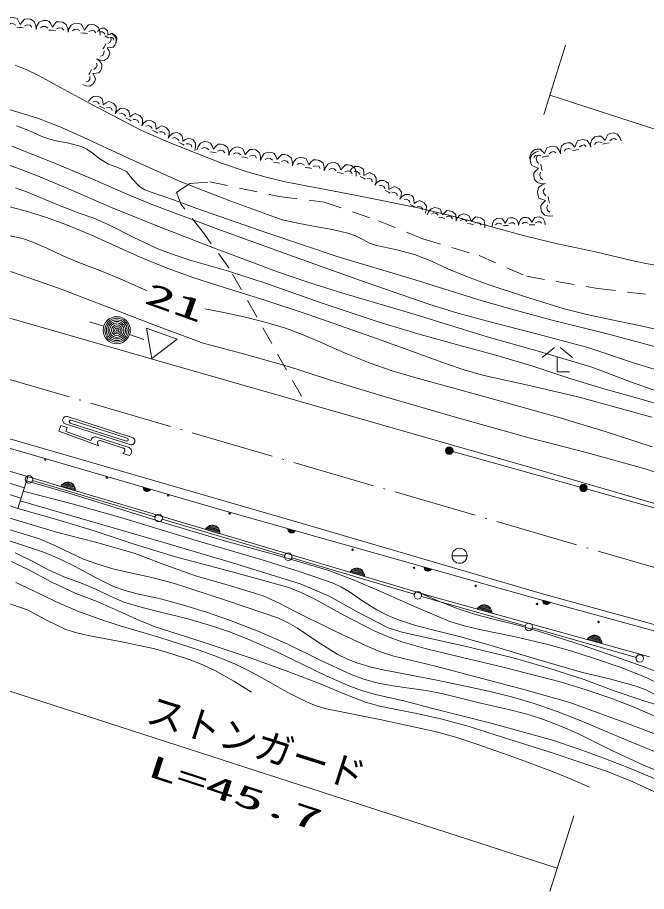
# Model space of a CAD drawing. Units: millimetres, scale not verified. Extents: x 66423 to 706423, y -2990 to 357010.
# Drawn here: x 523945 to 565596, y 231863 to 289709 of the extents above; entities that cross this region are included whole.
import ezdxf
from ezdxf.enums import TextEntityAlignment as Align

# ---------------------------------------------------------------- set-up
doc = ezdxf.new("R2010")
doc.units = ezdxf.units.MM
doc.header["$LTSCALE"] = 1000
doc.linetypes.add('USER1', pattern=[7.000001, 5.508197, -0.688525, 0.114754, -0.688525])
doc.linetypes.add('USER3', pattern=[2, 1.2, -0.8])
for name, color, linetype, lineweight in [('S-BGD', 1, 'Continuous', 13), ('S-BGD-HTXT', 6, 'Continuous', 13), ('S-BMK', 5, 'USER1', 13)]:
    doc.layers.add(name, color=color, linetype=linetype, lineweight=lineweight)
doc.styles.add('ＭＳ ゴシック', font='')
doc.styles.get('ＭＳ ゴシック').set_extended_font_data('MS Gothic')

# ---------------------------------------------------------------- blocks, each defined once
blk = doc.blocks.new('BUHIN161')
at = {"color": 1, "linetype": 'Continuous', "lineweight": 13}
for p, q in [((-441, 187), (474, -67)), ((467, 0), (-400, 241)), ((-347, 291), (445, 71)), ((418, 143), (-283, 338)), ((-208, 382), (375, 220)), ((278, 312), (-81, 411))]:
    blk.add_line(p, q, dxfattribs=at)
blk.add_lwpolyline([(-482, 133), (-413, 234), (-331, 312), (-208, 392), (-86, 421), (37, 425), (187, 384), (290, 317), (380, 229), (445, 97), (476, -13), (482, -133)], close=True, dxfattribs=at)
blk = doc.blocks.new('BUHIN162')
at = {"color": 1, "linetype": 'Continuous', "lineweight": 13}
for p, q in [((-438, 195), (473, -75)), ((467, -8), (-396, 248)), ((-342, 297), (446, 63)), ((421, 136), (-276, 343)), ((-201, 386), (379, 214)), ((284, 307), (-73, 413))]:
    blk.add_line(p, q, dxfattribs=at)
blk.add_lwpolyline([(-479, 142), (-408, 241), (-325, 318), (-201, 396), (-78, 422), (45, 425), (194, 381), (296, 311), (384, 222), (446, 89), (476, -21), (479, -142)], close=True, dxfattribs=at)
blk = doc.blocks.new('BUHIN164')
at = {"color": 1, "linetype": 'Continuous', "lineweight": 13}
for p, q in [((220, -94), (-237, 34)), ((-234, 1), (200, -121)), ((173, -146), (-223, -35)), ((-209, -71), (141, -169)), ((103, -191), (-188, -110)), ((-140, -156), (40, -206))]:
    blk.add_line(p, q, dxfattribs=at)
blk.add_lwpolyline([(241, -68), (206, -118), (165, -157), (103, -196), (42, -210), (-19, -213), (-94, -192), (-146, -158), (-190, -114), (-222, -48), (-238, 7), (-241, 68)], close=True, dxfattribs=at)
blk = doc.blocks.new('BUHIN281')
at = {"color": 1, "linetype": 'Continuous', "lineweight": 13}
for points in [[(-1061, 95), (-1002, 330), (-853, 568), (-596, 694), (-368, 674), (-191, 621), (-88, 457), (21, 239), (167, 439), (304, 593), (476, 599), (688, 580), (946, 418), (1045, 147), (1061, -95)], [(-272, 185), (-424, 278), (-620, 296), (-763, 196)], [(220, 7), (78, 31), (-34, 40), (-209, 51)], [(780, 53), (674, 186), (483, 203), (306, 138)]]:
    blk.add_lwpolyline(points, dxfattribs=at)
blk = doc.blocks.new('BUHIN283')
at = {"color": 1, "linetype": 'Continuous', "lineweight": 13}
for points in [[(473, 851), (647, 715), (791, 501), (801, 240), (699, 57), (589, -71), (414, -96), (191, -106), (305, -303), (382, -474), (324, -620), (229, -790), (-2, -945), (-265, -927), (-473, -851)], [(-76, -186), (-3, -76), (46, 13), (120, 156)], [(255, 159), (390, 251), (477, 408), (447, 564)], [(-245, -671), (-95, -632), (-10, -479), (2, -307)]]:
    blk.add_lwpolyline(points, dxfattribs=at)
blk = doc.blocks.new('BUHIN284')
at = {"color": 1, "linetype": 'Continuous', "lineweight": 13}
for points in [[(-878, 403), (-756, 587), (-556, 745), (-298, 775), (-109, 688), (26, 589), (64, 417), (91, 197), (277, 325), (440, 414), (589, 367), (764, 287), (936, 70), (938, -192), (878, -403)], [(-176, 241), (-278, 367), (-440, 442), (-592, 400)], [(190, -61), (76, 2), (-17, 45), (-163, 107)], [(683, -191), (633, -46), (475, 26), (304, 25)]]:
    blk.add_lwpolyline(points, dxfattribs=at)
blk = doc.blocks.new('BUHIN285')
at = {"color": 1, "linetype": 'Continuous', "lineweight": 13}
for points in [[(-1054, 172), (-978, 403), (-812, 630), (-545, 738), (-319, 701), (-145, 635), (-54, 463), (39, 237), (199, 427), (347, 571), (519, 565), (730, 530), (977, 349), (1056, 71), (1054, -172)], [(-259, 204), (-404, 309), (-599, 341), (-749, 252)], [(220, -9), (80, 25), (-31, 43), (-206, 66)], [(784, -3), (688, 137), (498, 168), (316, 116)]]:
    blk.add_lwpolyline(points, dxfattribs=at)
blk = doc.blocks.new('BUHIN286')
at = {"color": 1, "linetype": 'Continuous', "lineweight": 13}
for points in [[(-830, 464), (-697, 634), (-488, 774), (-232, 783), (-54, 684), (71, 576), (95, 404), (104, 187), (297, 297), (464, 373), (606, 315), (772, 222), (924, -4), (906, -261), (830, -464)], [(-155, 250), (-244, 382), (-398, 467), (-550, 438)], [(182, -74), (74, -3), (-13, 45), (-152, 118)], [(655, -241), (617, -94), (468, -11), (300, 1)]]:
    blk.add_lwpolyline(points, dxfattribs=at)
blk = doc.blocks.new('BUHIN287')
at = {"color": 1, "linetype": 'Continuous', "lineweight": 13}
for points in [[(-951, 213), (-870, 419), (-706, 617), (-457, 702), (-253, 656), (-98, 586), (-25, 425), (48, 214), (205, 379), (347, 501), (503, 486), (694, 444), (908, 266), (966, 8), (951, -213)], [(-225, 200), (-351, 303), (-527, 343), (-669, 270)], [(200, -20), (74, 18), (-26, 41), (-184, 71)], [(714, -45), (634, 88), (463, 126), (295, 89)]]:
    blk.add_lwpolyline(points, dxfattribs=at)
blk = doc.blocks.new('BUHIN288')
at = {"color": 1, "linetype": 'Continuous', "lineweight": 13}
for points in [[(-881, -30), (-857, 169), (-758, 380), (-560, 510), (-371, 517), (-220, 491), (-118, 366), (-7, 198), (93, 378), (190, 518), (330, 541), (506, 547), (735, 440), (844, 227), (881, 30)], [(-242, 124), (-377, 186), (-540, 180), (-647, 84)], [(180, 28), (61, 33), (-32, 30), (-177, 20)], [(635, 123), (535, 221), (376, 216), (238, 145)]]:
    blk.add_lwpolyline(points, dxfattribs=at)
blk = doc.blocks.new('BUHIN289')
at = {"color": 1, "linetype": 'Continuous', "lineweight": 13}
for points in [[(-1004, -217), (-1018, 16), (-949, 278), (-748, 469), (-532, 516), (-354, 517), (-212, 396), (-49, 226), (28, 453), (110, 634), (266, 688), (467, 732), (752, 657), (920, 436), (1004, 217)], [(-304, 92), (-471, 135), (-657, 95), (-759, -38)], [(200, 70), (63, 50), (-43, 28), (-207, -13)], [(703, 273), (568, 365), (387, 326), (243, 215)]]:
    blk.add_lwpolyline(points, dxfattribs=at)
blk = doc.blocks.new('BUHIN290')
at = {"color": 1, "linetype": 'Continuous', "lineweight": 13}
for points in [[(234, -1073), (-16, -1089), (-296, -1015), (-500, -801), (-550, -570), (-553, -379), (-423, -227), (-242, -53), (-484, 29), (-678, 116), (-737, 283), (-783, 498), (-704, 802), (-468, 983), (-234, 1073)], [(-293, 751), (-391, 606), (-349, 413), (-231, 259)], [(-75, 214), (-54, 67), (-29, -46), (15, -222)], [(-98, -325), (-143, -504), (-100, -702), (42, -812)]]:
    blk.add_lwpolyline(points, dxfattribs=at)
blk = doc.blocks.new('BUHIN291')
at = {"color": 1, "linetype": 'Continuous', "lineweight": 13}
for radius in [249, 220, 191, 161, 132, 97.5, 67.5, 38.8, 7.5]:
    blk.add_circle((0, 0), radius, dxfattribs=at)
blk = doc.blocks.new('BUHIN294')
at = {"color": 1, "linetype": 'Continuous', "lineweight": 13}
blk.add_circle((0, 0), 249, dxfattribs=at)
blk = doc.blocks.new('BUHIN296')
at = {"color": 1, "linetype": 'Continuous', "lineweight": 13}
blk.add_circle((0, 0), 249, dxfattribs=at)
blk = doc.blocks.new('BUHIN101')
at = {"color": 1, "linetype": 'Continuous', "lineweight": 13}
for radius in [896, 792, 688, 580, 477, 351, 243, 140, 27]:
    blk.add_circle((0, 0), radius, dxfattribs=at)
blk = doc.blocks.new('BUHIN102')
at = {"color": 1, "linetype": 'Continuous', "lineweight": 13}
blk.add_line((-498, 0), (498, 0), dxfattribs=at)
blk.add_circle((0, 0), 498, dxfattribs=at)

msp = doc.modelspace()

# ---------------------------------------------------------------- linework, layer by layer
at = {"layer": 'S-BGD', "linetype": 'USER3'}
for p, q in [((535350, 278729), (536687, 278829)), ((536687, 278829), (541267, 277860)), ((534481, 278127), (535350, 278729)), ((534782, 277325), (534481, 278127)), ((541267, 277860), (544242, 277492)), ((536252, 275453), (534782, 277325)), ((544242, 277492), (547853, 276255)), ((547853, 276255), (550794, 275052)), ((537957, 273113), (536252, 275453)), ((550794, 275052), (554505, 273948)), ((554505, 273948), (557647, 272578)), ((539763, 269937), (537957, 273113)), ((557647, 272578), (562361, 271776)), ((562361, 271776), (567011, 271207)), ((542741, 264646), (539763, 269937))]:
    msp.add_line(p, q, dxfattribs=at)
at = {"layer": 'S-BGD'}
for p, q in [((507895, 274273), (533111, 267027)), ((529660, 269279), (528705, 269576)), ((532497, 269147), (534520, 268420)), ((532842, 267132), (532497, 269147)), ((531370, 268718), (532315, 268390)), ((532842, 267132), (534520, 268420)), ((559493, 267859), (558688, 267209)), ((559883, 267859), (560688, 267209)), ((533111, 267027), (557857, 259938)), ((527260, 263292), (531546, 261919)), ((526686, 262321), (526809, 262702)), ((526809, 262702), (527237, 262564)), ((531393, 261443), (527108, 262816)), ((531153, 261677), (527439, 262867)), ((531214, 261868), (527500, 263058)), ((529332, 261368), (526686, 262321)), ((527156, 262311), (527237, 262564)), ((528803, 261718), (527159, 262310)), ((530443, 262272), (531355, 261980)), ((523128, 261909), (542257, 256381)), ((531284, 261268), (529189, 261939)), ((530953, 261216), (529429, 261704)), ((522953, 261335), (537586, 257069)), ((524398, 258580), (517441, 260803)), ((531360, 260718), (530931, 260856)), ((524176, 257887), (517245, 260101)), ((551225, 251428), (522510, 259948)), ((557857, 259938), (583519, 252527)), ((523964, 257222), (524633, 259318)), ((524948, 259070), (533050, 256653)), ((532738, 258450), (532282, 258583)), ((532285, 258550), (532717, 258424)), ((532690, 258399), (532295, 258514)), ((532308, 258478), (532658, 258376)), ((532620, 258354), (532330, 258439)), ((532377, 258393), (532556, 258340)), ((523261, 257447), (523964, 257222)), ((537586, 257069), (558500, 251199)), ((533529, 256510), (541631, 254093)), ((542257, 256381), (558712, 251555)), ((542110, 253950), (550213, 251533)), ((550693, 251393), (557560, 249443)), ((565793, 247392), (551225, 251428)), ((558500, 251199), (572489, 247346)), ((558712, 251555), (572598, 247731)), ((559187, 250977), (558729, 251103)), ((558733, 251070), (559166, 250950)), ((559140, 250925), (558744, 251035)), ((558757, 250998), (559108, 250902)), ((559070, 250880), (558779, 250960)), ((558827, 250914), (559007, 250865)), ((558041, 249307), (564909, 247357))]:
    msp.add_line(p, q, dxfattribs=at)
for points in [[(529241, 288781), (529347, 288903), (529508, 288998), (529698, 288995), (529827, 288914), (529915, 288829), (529926, 288700), (529925, 288538), (530072, 288612), (530199, 288662), (530303, 288613), (530422, 288538), (530526, 288363), (530502, 288173), (530438, 288025)], [(529735, 288595), (529673, 288697), (529562, 288767), (529448, 288751)], [(529972, 288341), (529895, 288398), (529832, 288438), (529731, 288497)], [(530317, 288198), (530295, 288309), (530187, 288377), (530063, 288392)], [(523794, 286554), (524568, 286238), (525332, 285860), (528727, 284020), (532161, 282228), (533954, 281448), (535774, 280721), (537455, 280077), (539153, 279491), (540408, 279132), (541680, 278830), (546196, 277979), (550697, 277069), (553111, 276470), (555510, 275813), (557598, 275240), (559709, 274723), (562218, 274198), (564715, 273614), (565557, 273419), (566463, 273273)], [(522766, 283785), (524060, 283430), (525345, 283014), (526707, 282491), (528058, 281908), (531381, 280348), (534723, 278846), (538082, 277557), (541469, 276323), (542614, 276064), (543784, 275861), (544811, 275676), (545826, 275431), (546333, 275247), (546815, 275008), (547247, 274781), (547709, 274608), (548974, 274350), (550235, 274032), (551348, 273584), (552451, 273075), (553736, 272542), (555050, 272063), (557581, 271219), (560139, 270429), (561648, 270045), (563182, 269717), (565220, 269307), (567244, 268838)], [(523883, 282531), (524708, 282228), (525521, 281864), (526003, 281671), (526506, 281535), (527353, 281381), (528170, 281171), (528537, 280990), (528886, 280750), (529404, 280352), (529967, 279997), (530590, 279781), (531162, 279519), (531565, 279002), (532018, 278517), (532385, 278303), (532791, 278138), (534334, 277619), (535813, 277059), (540519, 275440), (545254, 273842), (549993, 272429), (554711, 270960), (556976, 270307), (559268, 269709), (563160, 268725), (567036, 267682)], [(523581, 281182), (526350, 280092), (529096, 278946), (530936, 278116), (532796, 277343), (537462, 275609), (542158, 273906), (546662, 272294), (551185, 270740), (553112, 270142), (555065, 269600), (558395, 268759), (561706, 267860), (564797, 266839), (567916, 265873)], [(495240, 281070), (497948, 280849), (500253, 280607), (502551, 280306), (504375, 280011), (506189, 279657), (507678, 279312), (509162, 278906), (512197, 277905), (515251, 276962), (516974, 276531), (518709, 276160), (521512, 275650), (524300, 275080), (525075, 274799), (525839, 274457), (526906, 273950), (528003, 273495), (529461, 272952), (530896, 272353), (532534, 271614)], [(522947, 280110), (525150, 279271), (527329, 278376), (530178, 277140), (533051, 275961), (537091, 274392), (541155, 272879), (543313, 272145), (545488, 271469), (550268, 270043), (555041, 268583), (558512, 267605), (561974, 266567), (564607, 265568), (567271, 264621)], [(523821, 278429), (524617, 278141), (526284, 277433), (527972, 276782), (528996, 276418), (530005, 275995), (531660, 275154), (533352, 274362), (534387, 273969), (535443, 273632), (537920, 272912), (540377, 272136), (544053, 270831), (547755, 269581), (550454, 268775), (553171, 268027), (555620, 267360), (558060, 266633), (560453, 265847), (562863, 265119), (565396, 264413), (567910, 263650)], [(522735, 277361), (524444, 276912), (525807, 276485), (527150, 276002), (528795, 275326), (530417, 274594), (532074, 273845), (533752, 273152), (535499, 272523), (537278, 271948), (540251, 271030), (543202, 270056), (547782, 268449), (552343, 266785), (553524, 266383), (554730, 266035), (557941, 265340), (561140, 264586), (565944, 263255)], [(523492, 272906), (526652, 271784), (529783, 270607), (532964, 269366), (536175, 268179), (539066, 267409), (541948, 266578), (545081, 265573), (548227, 264626), (553015, 263237), (557832, 261900), (561682, 260895), (565510, 259833), (569423, 258510)], [(536355, 270421), (537605, 270191), (539131, 269849), (540419, 269524), (541690, 269141), (542860, 268708), (544018, 268215), (545647, 267498), (547305, 266834), (548689, 266352), (550103, 265923), (554910, 264599), (559717, 263254), (562852, 262301), (565979, 261288)], [(559688, 267209), (559688, 266249), (560493, 266249)], [(552534, 261040), (570662, 255987), (588419, 250748), (596819, 248105)], [(524546, 259042), (527346, 258234), (530131, 257368), (533889, 256189), (537662, 255067), (541112, 254120), (544555, 253113), (546230, 252470), (547891, 251767), (550222, 250722), (552578, 249733), (553601, 249430), (554643, 249185), (556910, 248713), (559157, 248184), (560659, 247767), (562144, 247293), (563846, 246703), (565527, 246056), (567326, 245143)], [(524326, 258356), (527565, 257520), (530797, 256623), (535565, 255163), (540357, 253743), (542607, 253039), (544854, 252271), (545402, 252010), (545919, 251696), (546813, 251073), (547741, 250501), (548474, 250134), (549239, 249819), (550232, 249494), (551256, 249223), (553286, 248719), (555305, 248156), (558318, 247232), (561349, 246365), (563138, 245940), (564911, 245456), (565548, 245206), (566171, 244897)], [(524122, 257716), (528916, 256337), (533709, 254938), (538187, 253607), (542655, 252216), (543621, 251840), (544572, 251405), (546518, 250332), (548492, 249313), (549319, 249054), (550178, 248848), (553476, 248117), (556760, 247327), (559128, 246643), (561477, 245903), (563398, 245177), (565342, 244508), (566285, 244209)], [(521745, 257075), (526527, 255649), (529107, 254980), (531667, 254254), (533694, 253479), (535738, 252761), (537989, 252121), (540221, 251425), (541263, 250952), (542293, 250420), (544696, 249225), (547139, 248078), (547990, 247735), (548860, 247450), (551628, 246782), (554390, 246052), (557462, 245242), (560517, 244374), (564268, 243014), (567995, 241598)], [(523964, 257222), (526472, 256515), (528964, 255750), (531679, 254851), (534409, 254011), (538163, 253023), (541906, 251974), (542783, 251621), (543635, 251214), (545556, 250147), (547508, 249132), (548444, 248734), (549402, 248391), (550931, 247956), (552487, 247575), (556189, 246687), (559872, 245741), (561591, 245217), (563293, 244635), (564702, 244090), (566092, 243488)], [(520873, 256580), (525337, 255227), (526409, 254769), (527468, 254251), (528324, 253869), (529203, 253543), (530255, 253228), (531324, 252971), (532840, 252644), (534348, 252257), (537789, 251132), (541218, 249948), (541867, 249646), (542488, 249290), (543782, 248402), (545110, 247563), (545787, 247240), (546487, 246973), (547366, 246713), (548264, 246511), (551718, 245851), (555158, 245132), (556658, 244746), (558150, 244300), (559679, 243773), (561198, 243187), (564546, 241764), (567922, 240395)], [(522958, 255222), (525732, 254292), (526761, 253862), (527768, 253376), (529021, 252683), (530304, 252042), (531075, 251779), (531870, 251572), (533420, 251225), (534949, 250821), (536466, 250353), (537974, 249825), (539920, 249062), (541851, 248241), (543933, 247201), (546041, 246217), (546882, 245921), (547740, 245683), (548807, 245474), (549884, 245324), (551011, 245169), (552137, 244953), (554428, 244365), (556736, 243835), (557760, 243573), (558767, 243253), (559915, 242812), (561042, 242315), (563211, 241241), (565404, 240222), (567396, 239404)], [(506491, 254520), (508704, 254392), (510921, 254204), (512153, 254020), (513387, 253775), (516053, 253139), (518713, 252443), (521660, 251502), (524602, 250500), (525861, 249819), (527140, 249196), (527873, 248976), (528636, 248811), (530846, 248397), (533041, 247924), (534176, 247602), (535304, 247219), (536215, 246856), (537099, 246438), (538274, 245781), (539431, 245066)], [(523791, 254276), (524914, 253736), (525954, 253180), (527018, 252679), (528110, 252290), (529188, 251843), (530083, 251400), (530998, 251014), (532191, 250656), (533414, 250353), (535073, 249944), (536725, 249474), (537994, 249042), (539253, 248549), (541064, 247742), (542845, 246882), (544385, 246139), (545962, 245444), (546799, 245146), (547653, 244905), (549517, 244482), (551361, 244000), (555370, 242972), (559381, 241882), (561077, 241315), (562763, 240688), (564578, 239983), (566370, 239222)], [(523521, 253698), (524600, 253195), (526185, 252368), (527800, 251593), (529215, 251051), (530619, 250449), (531823, 249885), (533057, 249373), (536244, 248369), (539410, 247309), (541734, 246479), (544047, 245589), (545510, 244961), (546989, 244392), (547937, 244128), (548903, 243921), (550488, 243627), (552068, 243272), (553857, 242775), (555640, 242216), (559339, 241044), (563017, 239815), (564696, 239114), (566358, 238356)], [(523826, 252320), (525013, 251765), (526470, 251061), (527950, 250412), (529327, 249905), (530734, 249451), (533369, 248668), (535984, 247827), (537188, 247397), (538379, 246907), (539480, 246369), (540563, 245773), (541807, 245066), (543079, 244412), (543726, 244154), (544403, 243950), (548054, 243217), (551680, 242427), (553026, 242051), (554366, 241613), (556879, 240741), (559369, 239813), (560598, 239305), (561830, 238779)], [(550672, 251592), (551879, 251055), (553114, 250572), (554282, 250204), (555470, 249894), (557242, 249439), (558999, 248926), (561471, 248128), (563931, 247271), (565609, 246660), (567266, 245991), (568218, 245573), (569188, 245214), (570006, 245002), (570852, 244846), (572640, 244598), (574423, 244342)]]:
    msp.add_lwpolyline(points, dxfattribs=at)
for points in [[(532758, 258477), (532723, 258427), (532682, 258388), (532620, 258349), (532559, 258336), (532497, 258334), (532423, 258356), (532371, 258390), (532327, 258435), (532296, 258501), (532280, 258556), (532278, 258617)], [(559207, 251004), (559173, 250954), (559132, 250915), (559070, 250875), (559009, 250860), (558948, 250858), (558873, 250878), (558821, 250912), (558776, 250955), (558744, 251021), (558728, 251076), (558725, 251137)]]:
    msp.add_lwpolyline(points, close=True, dxfattribs=at)
for centre, radius in [((533927, 258076), 49.8), ((537997, 256879), 49.8), ((542067, 255683), 49.8), ((546138, 254487), 49.8), ((550208, 253290), 49.8), ((550452, 251461), 249), ((554279, 252094), 49.8), ((558349, 250897), 49.8), ((562420, 249701), 49.8)]:
    msp.add_circle(centre, radius, dxfattribs=at)
for centre, radius, start, end in [((527184, 263054), 250, 72.23416, 252.23413), ((527470, 262962), 100, 72.23416, 252.23413), ((529097, 261654), 300, 71.98044, 167.62842), ((529383, 261562), 150, 72.23416, 162.23416), ((529540, 261584), 300, 175.61285, 226.13745), ((531184, 261772), 100, 252.23413, 72.23416), ((531469, 261681), 250, 252.23413, 72.23416), ((530759, 261101), 300, 305.16595, 341.12064), ((530909, 261073), 150, 332.63425, 73.0365), ((531194, 260982), 300, 337.45364, 72.4335), ((525786, 260469), 49.8, 112.15222, 35.34395), ((531230, 260932), 250, 301.40506, 344.88187), ((529856, 259272), 49.8, 86.90802, 60.58814)]:
    msp.add_arc(centre, radius, start, end, dxfattribs=at)
at = {"layer": 'S-BGD-HTXT'}
for p, q in [((558802, 283286), (560230, 287877)), ((559198, 284559), (603637, 270179)), ((517323, 247090), (559688, 233418)), ((560785, 236868), (559193, 231863))]:
    msp.add_line(p, q, dxfattribs=at)
at = {"layer": 'S-BMK'}
msp.add_line((508637, 270063), (595221, 244815), dxfattribs=at)

# ---------------------------------------------------------------- block references
at = {"layer": 'S-BGD'}
for name, p in [('BUHIN281', (524111, 289015)), ('BUHIN281', (526233, 288826)), ('BUHIN281', (528354, 288637)), ('BUHIN283', (529682, 287817)), ('BUHIN283', (528737, 286116)), ('BUHIN284', (529536, 283737)), ('BUHIN284', (531292, 282930)), ('BUHIN284', (533047, 282124)), ('BUHIN284', (534803, 281317)), ('BUHIN289', (562915, 281339)), ('BUHIN285', (536880, 280755)), ('BUHIN285', (538988, 280411)), ('BUHIN289', (558898, 280470)), ('BUHIN289', (560907, 280905)), ('BUHIN285', (541096, 280068)), ('BUHIN290', (558680, 279792)), ('BUHIN285', (543203, 279724)), ('BUHIN285', (545311, 279381)), ('BUHIN286', (546780, 279073)), ('BUHIN286', (548440, 278146)), ('BUHIN290', (559149, 277645)), ('BUHIN286', (550101, 277219)), ('BUHIN287', (552033, 276431)), ('BUHIN287', (553934, 276005)), ('BUHIN288', (558011, 275963)), ('BUHIN288', (556249, 275903)), ('BUHIN101', (530519, 269012)), ('BUHIN291', (552534, 261040)), ('BUHIN294', (524708, 259142)), ('BUHIN162', (527296, 258528)), ('BUHIN291', (561423, 258562)), ('BUHIN294', (533289, 256582)), ('BUHIN162', (536867, 255688)), ('BUHIN164', (542093, 255804)), ('BUHIN102', (553217, 254085)), ('BUHIN294', (541871, 254021)), ('BUHIN162', (546439, 252848)), ('BUHIN164', (551115, 253272)), ('BUHIN161', (554867, 250419)), ('BUHIN296', (557801, 249375)), ('BUHIN161', (562151, 248401)), ('BUHIN296', (565150, 247289))]:
    msp.add_blockref(name, p, dxfattribs=at)

# ---------------------------------------------------------------- texts
at = {"layer": 'S-BGD', "style": 'ＭＳ ゴシック', "width": 2}
msp.add_text('21', height=1466, rotation=340.3, dxfattribs=at).set_placement((532105, 270417), align=Align.BOTTOM_LEFT)
at = {"layer": 'S-BGD-HTXT', "style": 'ＭＳ ゴシック'}
msp.add_text('ストンガード', height=1833, rotation=342.4, dxfattribs=at).set_placement((532183, 242567), align=Align.BOTTOM_LEFT)
at = {"layer": 'S-BGD-HTXT', "style": 'ＭＳ ゴシック', "width": 2}
msp.add_text('L=45.7', height=1466, rotation=341.9, dxfattribs=at).set_placement((532306, 239123), align=Align.BOTTOM_LEFT)

doc.saveas('drawing.dxf')
